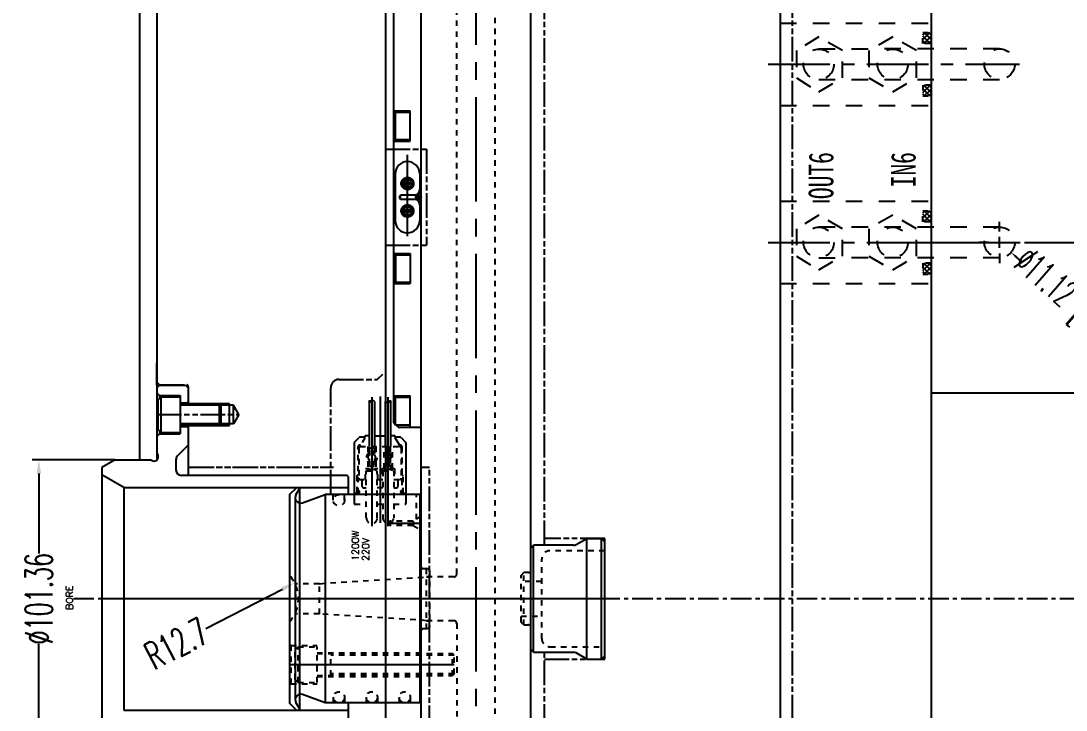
# Model space of a CAD drawing. Extents: x 14103 to 19353, y -3233 to 932.
# Drawn here: x 15428.2 to 15809.7, y 123.5 to 374.9 of the extents above; entities that cross this region are included whole.
import ezdxf

# ---------------------------------------------------------------- set-up
doc = ezdxf.new("R2010")
doc.units = 0
doc.header["$LTSCALE"] = 20
doc.header["$MEASUREMENT"] = 0
for name, pattern in [('CENTER', [0.6, 0.375, -0.075, 0.075, -0.075]), ('CENTER2', [28.575, 19.05, -3.175, 3.175, -3.175]), ('CENTERLINE', [30, 24, -1.5, 3, -1.5]), ('HIDDEN', [0.2, 0.1, -0.1]), ('PHANTOM', [0.8, 0.45, -0.05, 0.1, -0.05, 0.1, -0.05]), ('SHORT_DASH', [3, 1.5, -1.5])]:
    doc.linetypes.add(name, pattern=pattern)
doc.layers.get('DEFPOINTS').update_dxf_attribs({"linetype": 'CONTINUOUS'})
for name, color, linetype in [('1', 7, 'CONTINUOUS'), ('4', 7, 'CONTINUOUS'), ('5', 7, 'CONTINUOUS'), ('7', 7, 'CONTINUOUS'), ('CENTER', 1, 'CENTER'), ('CONTINUOUS', 7, 'CONTINUOUS'), ('HOLD DOWN', 7, 'CONTINUOUS'), ('WATER', 9, 'HIDDEN')]:
    doc.layers.add(name, color=color, linetype=linetype)
doc.styles.add('lxy1', font='txt.shx', dxfattribs={"width": 0.5, "bigfont": 'bigfont.shx'})
doc.styles.add('lxy2', font='txt.shx', dxfattribs={"width": 0.6})
doc.styles.add('LXY4', font='simplex.shx', dxfattribs={"width": 0.7, "height": 6})
doc.styles.get("Standard").update_dxf_attribs({"font": 'txt.shx', "width": 0.5, "bigfont": 'hztxt.shx'})
doc.dimstyles.new('10', dxfattribs={"dimtxt": 10, "dimasz": 5, "dimexe": 2.5, "dimexo": 0, "dimgap": 1, "dimtad": 0, "dimdsep": 46, "dimtxsty": 'lxy2', "dimcen": -3, "dimclrd": 113, "dimclre": 113, "dimclrt": 3, "dimazin": 2, "dimtfac": 1, "dimtofl": 0, "dimtmove": 0, "dimatfit": 3, "dimfxl": 1, "dimtolj": 1, "dimtzin": 0, "dimarcsym": 0})
doc.dimstyles.new('MOULD', dxfattribs={"dimtxt": 10, "dimasz": 2.5, "dimexe": 2.5, "dimexo": 0, "dimgap": 0, "dimtad": 0, "dimdsep": 46, "dimtxsty": 'lxy1', "dimcen": -2, "dimclrd": 85, "dimclre": 85, "dimclrt": 3, "dimazin": 2, "dimtfac": 1, "dimtofl": 0, "dimtmove": 0, "dimatfit": 3, "dimfxl": 1, "dimtolj": 1, "dimtzin": 0, "dimarcsym": 0})

# ---------------------------------------------------------------- blocks, each defined once
blk = doc.blocks.new('*D196')
at = {"layer": '1', "color": 113, "linetype": 'Continuous', "lineweight": -2}
for p, q in [((15462.55, 214.77), (15432.26, 214.77)), ((15434.76, 209.77), (15434.76, 180.59)), ((15434.76, 118.41), (15434.76, 147.59)), ((15462.55, 113.41), (15432.26, 113.41))]:
    blk.add_line(p, q, dxfattribs=at)
at = {"layer": '1', "color": 113, "linetype": 'Continuous'}
for points in [[(15433.93, 209.77), (15435.59, 209.77), (15434.76, 214.77)], [(15433.93, 118.41), (15435.59, 118.41), (15434.76, 113.41)]]:
    blk.add_solid(points, dxfattribs=at)
at = {"layer": 'DEFPOINTS', "color": 0, "linetype": 'Continuous'}
for p in [(15462.55, 214.77), (15434.76, 113.41), (15462.55, 113.41)]:
    blk.add_point(p, dxfattribs=at)
at = {"layer": '1', "color": 3, "linetype": 'Continuous', "insert": (15434.76, 164.09), "char_height": 10, "attachment_point": 5, "rotation": 90, "style": 'lxy2'}
blk.add_mtext('\\A1;%%c101.36', dxfattribs=at)
blk = doc.blocks.new('*U59', base_point=(1418.221, 607.82164))
at = {"layer": '5', "color": 2, "linetype": 'Continuous'}
blk.add_arc((1418.221, 607.82164), 0.475, 179.99996, 359.99998, dxfattribs=at)
blk = doc.blocks.new('*U60')
at = {"layer": '5', "color": 2, "linetype": 'Continuous'}
blk.add_circle((0, 0), 1, dxfattribs=at)
blk = doc.blocks.new('*U61', base_point=(1418.221, 602.77162))
at = {"layer": '5', "color": 2, "linetype": 'Continuous'}
blk.add_arc((1418.221, 602.77162), 0.475, 359.99996, 179.99998, dxfattribs=at)
blk = doc.blocks.new('*U62')
at = {"layer": '5', "color": 2, "linetype": 'Continuous'}
blk.add_circle((0, 0), 1, dxfattribs=at)
blk = doc.blocks.new('*U56')
at = {"layer": '7', "color": 2, "linetype": 'Continuous'}
for s, p in [('1200W', (0, 0)), ('220V', (0, -3.75))]:
    blk.add_text(s, height=2.5, dxfattribs=at).set_placement(p)
blk = doc.blocks.new('*D205')
at = {"layer": '1', "color": 113, "linetype": 'Continuous', "lineweight": -2}
blk.add_line((15495.68, 153.24), (15523.62, 167.61), dxfattribs=at)
at = {"layer": '1', "color": 113, "linetype": 'Continuous'}
blk.add_solid([(15523.24, 168.35), (15524, 166.87), (15528.07, 169.9)], dxfattribs=at)
at = {"layer": 'DEFPOINTS', "color": 0, "linetype": 'Continuous'}
for p in [(15528.07, 169.9), (15516.77, 164.09)]:
    blk.add_point(p, dxfattribs=at)
at = {"layer": '1', "color": 3, "linetype": 'Continuous', "insert": (15485.01, 147.75), "char_height": 10, "attachment_point": 5, "rotation": 27.2215, "style": 'lxy2'}
blk.add_mtext('\\A1;R12.7', dxfattribs=at)
blk = doc.blocks.new('*D271')
at = {"layer": 'DEFPOINTS', "color": 0, "linetype": 'ByBlock'}
for p in [(15781.2, 297.74), (15789.59, 290.44)]:
    blk.add_point(p, dxfattribs=at)
at = {"layer": 'WATER', "color": 85, "linetype": 'ByBlock', "lineweight": -2}
for p, q in [((15785.4, 298.09), (15785.4, 301.65)), ((15781.4, 294.09), (15777.84, 294.09)), ((15783.4, 294.09), (15787.4, 294.09)), ((15785.4, 292.09), (15785.4, 296.09)), ((15789.4, 294.09), (15792.96, 294.09)), ((15785.4, 290.09), (15785.4, 286.53)), ((15793.37, 287.16), (15791.48, 288.8))]:
    blk.add_line(p, q, dxfattribs=at)
at = {"layer": 'WATER', "color": 85, "linetype": 'ByBlock'}
blk.add_solid([(15791.75, 289.12), (15791.21, 288.49), (15789.59, 290.44)], dxfattribs=at)
at = {"layer": 'WATER', "color": 3, "linetype": 'ByBlock', "insert": (15812.43, 270.61), "char_height": 10, "attachment_point": 5, "rotation": 319.019, "style": 'lxy1'}
blk.add_mtext('\\A1;∅11.12 [∅0.44]', dxfattribs=at)

msp = doc.modelspace()

# ---------------------------------------------------------------- hatches: boundary and pattern name
at = {"layer": 'WATER'}
h = msp.add_hatch(dxfattribs=at)
h.set_pattern_fill('ANSI37', color=256, scale=10, style=0)
h.set_pattern_definition([(135, (16914.1352, 87.6502), (0.8838835, 0.8838835), []), (45, (16914.1352, 87.6502), (0.8838835, -0.8838835), [])])
h.paths.add_polyline_path([(15757.395, 370.65), (15760.395, 370.65), (15760.395, 366.65), (15757.395, 366.65)])
h = msp.add_hatch(dxfattribs=at)
h.set_pattern_fill('ANSI37', color=256, scale=10, style=0)
h.set_pattern_definition([(225, (16914.1352, 630.5302), (0.8838835, -0.8838835), []), (315, (16914.1352, 630.5302), (0.8838835, 0.8838835), [])])
h.paths.add_polyline_path([(15757.395, 347.53), (15760.395, 347.53), (15760.395, 351.53), (15757.395, 351.53)])
h = msp.add_hatch(dxfattribs=at)
h.set_pattern_fill('ANSI37', color=256, scale=10, style=0)
h.set_pattern_definition([(135, (16914.1352, 22.6502), (0.8838835, 0.8838835), []), (45, (16914.1352, 22.6502), (0.8838835, -0.8838835), [])])
h.paths.add_polyline_path([(15757.395, 305.65), (15760.395, 305.65), (15760.395, 301.65), (15757.395, 301.65)])
h = msp.add_hatch(dxfattribs=at)
h.set_pattern_fill('ANSI37', color=256, scale=10, style=0)
h.set_pattern_definition([(225, (16914.1352, 565.5302), (0.8838835, -0.8838835), []), (315, (16914.1352, 565.5302), (0.8838835, 0.8838835), [])])
h.paths.add_polyline_path([(15757.395, 282.53), (15760.395, 282.53), (15760.395, 286.53), (15757.395, 286.53)])

# ---------------------------------------------------------------- linework, layer by layer
at = {"layer": '1', "color": 1, "linetype": 'PHANTOM'}
for p, q in [((15619.275, 183.59), (15619.276, 499.59)), ((15709.676, 433.09), (15709.676, -104.91)), ((15561.275, 328.09), (15576.275, 328.09)), ((15576.275, 328.09), (15576.275, 293.09)), ((15561.275, 293.09), (15576.275, 293.09)), ((15477.776, 242.04), (15477.776, 250.184)), ((15558.275, 244.09), (15560.275, 246.09)), ((15478.775, 242.09), (15477.776, 243.09)), ((15478.776, 242.09), (15488.776, 242.09)), ((15489.276, 241.59), (15489.276, 241.04)), ((15541.275, 202.09), (15541.275, 241.09)), ((15544.275, 244.09), (15558.275, 244.09)), ((15489.476, 212.09), (15542.275, 212.09)), ((15489.775, 212.09), (15541.275, 212.09)), ((15574.295, 212.09), (15577.295, 212.09)), ((15577.295, 116.09), (15577.295, 212.09)), ((15641.275, 186.09), (15619.275, 186.09)), ((15641.275, 142.09), (15641.275, 186.09)), ((15619.276, -171.41), (15619.275, 144.59)), ((15619.275, 142.09), (15641.275, 142.09))]:
    msp.add_line(p, q, dxfattribs=at)
at = {"layer": '1', "color": 2, "linetype": 'Continuous'}
for p, q in [((15574.275, -165.41), (15574.275, 493.59)), ((15614.275, -165.41), (15614.275, 493.59)), ((15564.275, 228.29), (15564.275, 392.89)), ((15564.275, 342.09), (15570.275, 342.09)), ((15564.275, 340.89), (15564.975, 341.59)), ((15564.275, 332.29), (15564.275, 340.89)), ((15564.976, 331.59), (15564.976, 341.59)), ((15564.976, 341.59), (15570.275, 341.59)), ((15570.275, 331.09), (15570.275, 342.09)), ((15564.275, 332.29), (15564.976, 331.59)), ((15564.275, 331.09), (15570.275, 331.09)), ((15564.976, 331.59), (15570.275, 331.59)), ((15566.65, 315.59), (15571.91, 315.59)), ((15572.598, 310.399), (15573.185, 309.813)), ((15572.695, 311.01), (15573.796, 309.909)), ((15573.079, 311.333), (15574.118, 310.294)), ((15566.65, 305.59), (15571.91, 305.59)), ((15564.275, 290.09), (15570.275, 290.09)), ((15570.275, 290.09), (15570.275, 279.09)), ((15564.275, 288.89), (15564.976, 289.59)), ((15564.275, 288.89), (15564.275, 280.29)), ((15564.976, 289.59), (15564.976, 279.59)), ((15564.976, 289.59), (15570.275, 289.59)), ((15564.275, 280.29), (15564.975, 279.59)), ((15564.275, 279.09), (15570.275, 279.09)), ((15564.976, 279.59), (15570.275, 279.59)), ((15477.776, 241.04), (15478.776, 242.04)), ((15477.776, 241.04), (15477.776, 214.667)), ((15478.776, 242.04), (15488.276, 242.04)), ((15488.276, 242.04), (15489.276, 241.04)), ((15489.276, 241.04), (15489.276, 235.264)), ((15478.776, 238.264), (15477.776, 239.264)), ((15478.276, 236.664), (15479.376, 237.764)), ((15478.276, 225.864), (15478.276, 236.664)), ((15478.776, 238.264), (15478.776, 237.164)), ((15478.776, 238.264), (15486.276, 238.264)), ((15479.376, 237.764), (15486.276, 237.764)), ((15479.376, 224.764), (15479.376, 237.764)), ((15486.276, 238.264), (15486.276, 224.264)), ((15564.275, 238.09), (15570.275, 238.09)), ((15564.275, 236.89), (15564.975, 237.59)), ((15564.275, 228.29), (15564.275, 236.89)), ((15564.976, 237.59), (15570.275, 237.59)), ((15564.976, 227.59), (15564.976, 237.59)), ((15570.275, 226.59), (15570.275, 238.09)), ((15486.776, 235.614), (15486.276, 236.114)), ((15505.815, 234.664), (15486.276, 234.664)), ((15486.776, 235.614), (15488.776, 235.614)), ((15486.776, 235.614), (15486.776, 235.264)), ((15504.276, 235.264), (15486.776, 235.264)), ((15488.776, 235.614), (15489.276, 236.114)), ((15488.776, 235.614), (15488.776, 235.264)), ((15501.275, 234.664), (15500.675, 235.264)), ((15500.676, 227.264), (15500.676, 235.264)), ((15501.276, 227.864), (15501.276, 234.664)), ((15504.276, 227.264), (15504.276, 235.264)), ((15505.791, 227.864), (15505.791, 234.664)), ((15507.755, 231.264), (15505.792, 234.664)), ((15507.754, 231.264), (15505.791, 227.864)), ((15478.276, 225.864), (15479.376, 224.764)), ((15478.776, 225.365), (15478.776, 224.264)), ((15505.815, 227.864), (15486.276, 227.864)), ((15486.276, 226.414), (15486.776, 226.914)), ((15486.776, 227.264), (15486.776, 226.914)), ((15486.776, 227.264), (15490.776, 227.264)), ((15486.776, 226.914), (15488.776, 226.914)), ((15488.776, 227.264), (15488.776, 226.914)), ((15488.776, 226.914), (15489.276, 226.414)), ((15489.276, 227.264), (15489.276, 209.09)), ((15490.799, 227.264), (15504.299, 227.264)), ((15501.276, 227.864), (15500.676, 227.264)), ((15564.275, 228.29), (15564.976, 227.59)), ((15564.976, 227.59), (15570.275, 227.59)), ((15574.275, 226.59), (15566.371, 226.59)), ((15478.776, 224.264), (15477.776, 223.264)), ((15478.776, 224.264), (15486.276, 224.264)), ((15479.376, 224.764), (15486.276, 224.764)), ((15489.276, 220.09), (15485.362, 216.176)), ((15561.526, 219.475), (15563.026, 217.975)), ((15561.526, 218.577), (15563.026, 217.077)), ((15561.526, 217.679), (15563.026, 216.179)), ((15562.308, 219.59), (15563.026, 218.873)), ((15462.55, 214.77), (15457.775, 212.014)), ((15462.55, 214.77), (15475.66, 214.77)), ((15484.776, 214.762), (15484.776, 211.09)), ((15561.526, 216.781), (15563.026, 215.281)), ((15561.526, 215.883), (15563.026, 214.383)), ((15561.526, 214.985), (15563.026, 213.485)), ((15561.526, 214.086), (15563.026, 212.586)), ((15457.775, 212.014), (15457.775, 116.167)), ((15561.526, 213.188), (15562.374, 212.34)), ((15465.776, 204.715), (15457.776, 209.334)), ((15547.275, 209.09), (15486.776, 209.09)), ((15547.775, 208.59), (15547.275, 209.09)), ((15547.775, 202.09), (15547.775, 208.59)), ((15465.776, 204.715), (15465.775, 123.465)), ((15465.776, 204.715), (15547.775, 204.715)), ((15526.275, 202.09), (15528.776, 204.59)), ((15528.594, 201.962), (15530.026, 204.441)), ((15530.025, 204.44), (15529.875, 204.59)), ((15530.026, 123.741), (15530.026, 204.44)), ((15526.275, 202.09), (15526.275, 125.99)), ((15528.326, 200.962), (15528.327, 127.219)), ((15531.011, 199.082), (15539.276, 202.09)), ((15539.276, 202.09), (15539.276, 126.091)), ((15573.775, 202.09), (15573.775, 126.09)), ((15614.275, 182.591), (15615.275, 183.591)), ((15615.275, 144.59), (15615.275, 183.59)), ((15629.938, 183.59), (15615.275, 183.59)), ((15630.906, 183.857), (15634.775, 186.09)), ((15634.775, 186.09), (15640.075, 186.09)), ((15634.775, 142.09), (15634.775, 186.09)), ((15640.075, 186.09), (15641.275, 184.89)), ((15640.075, 142.09), (15640.075, 186.09)), ((15641.275, 143.291), (15641.275, 184.89)), ((15615.275, 144.591), (15614.275, 145.591)), ((15615.275, 144.59), (15629.938, 144.59)), ((15634.775, 142.09), (15630.906, 144.324)), ((15634.775, 142.09), (15640.075, 142.09)), ((15641.275, 143.291), (15640.075, 142.09)), ((15528.676, 123.59), (15526.276, 125.99)), ((15530.026, 123.741), (15528.595, 126.219)), ((15539.276, 126.091), (15530.998, 129.104)), ((15547.775, 119.541), (15547.775, 126.09)), ((15465.776, 123.466), (15547.775, 123.466)), ((15529.876, 123.59), (15530.026, 123.74))]:
    msp.add_line(p, q, dxfattribs=at)
at = {"layer": '1', "color": 1, "linetype": 'CENTER2', "ltscale": 0.1}
msp.add_line((15594.276, 461.409), (15594.276, -125.91), dxfattribs=at)
at = {"layer": '1', "color": 2, "linetype": 'HIDDEN'}
for p, q in [((15587.275, 173.09), (15587.275, 454.09)), ((15601.275, -125.91), (15601.275, 454.09)), ((15553.709, 222.84), (15552.092, 220.04)), ((15551.275, 202.59), (15551.275, 219.59)), ((15551.525, 219.09), (15551.525, 208.09)), ((15552.121, 220.09), (15551.775, 220.09)), ((15552.025, 219.59), (15566.525, 219.59)), ((15554.775, 219.59), (15554.775, 216.913)), ((15555.275, 219.09), (15555.275, 211.121)), ((15557.275, 219.09), (15555.275, 219.09)), ((15555.525, 212.34), (15555.525, 219.59)), ((15557.025, 212.34), (15557.025, 219.59)), ((15557.275, 219.09), (15557.275, 211.121)), ((15557.775, 219.59), (15557.775, 216.913)), ((15560.775, 211.59), (15560.775, 219.59)), ((15561.526, 219.09), (15561.275, 219.09)), ((15561.526, 219.59), (15561.526, 212.34)), ((15563.026, 219.59), (15563.026, 212.34)), ((15563.275, 219.09), (15563.026, 219.09)), ((15563.275, 211.121), (15563.275, 219.09)), ((15563.775, 211.59), (15563.775, 219.59)), ((15566.775, 220.09), (15566.43, 220.09)), ((15567.025, 219.09), (15567.025, 208.09)), ((15567.275, 219.59), (15567.275, 202.59)), ((15554.775, 214.267), (15554.775, 211.59)), ((15557.775, 214.267), (15557.775, 211.59)), ((15554.025, 207.59), (15554.025, 211.59)), ((15554.025, 211.59), (15555.275, 211.59)), ((15554.275, 210.79), (15558.275, 210.79)), ((15554.275, 193.59), (15554.275, 210.79)), ((15557.025, 212.34), (15555.525, 212.34)), ((15557.025, 211.197), (15555.525, 211.197)), ((15557.275, 211.59), (15558.525, 211.59)), ((15558.275, 193.59), (15558.275, 210.79)), ((15558.525, 207.59), (15558.525, 211.59)), ((15560.025, 211.59), (15560.025, 207.59)), ((15560.025, 211.59), (15561.275, 211.59)), ((15560.275, 210.79), (15564.275, 210.79)), ((15560.275, 210.79), (15560.275, 193.59)), ((15563.025, 211.197), (15561.525, 211.197)), ((15563.026, 212.34), (15561.526, 212.34)), ((15563.275, 211.59), (15564.525, 211.59)), ((15564.275, 210.79), (15564.275, 193.59)), ((15564.525, 211.59), (15564.525, 207.59)), ((15550.775, 208.966), (15551.275, 209.466)), ((15550.775, 208.966), (15550.775, 202.59)), ((15551.526, 207.591), (15550.776, 206.84)), ((15551.525, 207.59), (15554.275, 207.59)), ((15552.4, 207.591), (15552.775, 207.216)), ((15552.775, 205.09), (15552.775, 207.215)), ((15558.275, 207.59), (15560.276, 207.59)), ((15564.275, 207.59), (15567.025, 207.59)), ((15565.775, 207.215), (15566.15, 207.59)), ((15565.775, 207.215), (15565.775, 205.09)), ((15567.775, 206.84), (15567.025, 207.59)), ((15567.275, 209.466), (15567.775, 208.966)), ((15567.775, 202.59), (15567.775, 208.966)), ((15549.775, 202.59), (15549.775, 198.89)), ((15551.525, 203.523), (15550.775, 203.956)), ((15553.275, 204.59), (15554.275, 204.59)), ((15560.276, 204.59), (15558.275, 204.59)), ((15564.275, 204.59), (15565.275, 204.59)), ((15567.776, 203.956), (15567.025, 203.523)), ((15568.775, 198.89), (15568.775, 202.59)), ((15549.776, 199.09), (15550.276, 198.59)), ((15550.076, 198.59), (15554.275, 198.59)), ((15558.275, 198.59), (15560.275, 198.59)), ((15559.275, 201.896), (15559.275, 194.59)), ((15564.275, 198.59), (15568.475, 198.59)), ((15568.775, 199.09), (15568.275, 198.59)), ((15572.555, 193.109), (15572.555, 202.09)), ((15562.255, 191.59), (15562.717, 192.39)), ((15562.717, 190.79), (15562.255, 191.59)), ((15562.717, 192.39), (15562.717, 190.79)), ((15571.311, 192.39), (15562.717, 192.39)), ((15571.311, 190.79), (15562.717, 190.79)), ((15574.255, 194.09), (15571.311, 192.39)), ((15571.311, 192.39), (15571.311, 190.79)), ((15571.311, 190.79), (15574.255, 189.09)), ((15641.275, 181.59), (15621.275, 181.59)), ((15618.275, 149.59), (15618.275, 178.59)), ((15537.161, 169.59), (15576.295, 172.09)), ((15586.275, 172.09), (15574.275, 172.09)), ((15574.975, 175.09), (15576.545, 175.09)), ((15576.295, 153.09), (15576.295, 175.09)), ((15576.295, 172.09), (15577.295, 172.09)), ((15577.295, 174.34), (15576.545, 175.09)), ((15577.295, 174.34), (15577.295, 153.84)), ((15610.775, 172.615), (15611.775, 173.615)), ((15610.775, 155.566), (15610.775, 172.614)), ((15613.515, 173.615), (15611.775, 173.615)), ((15611.775, 154.566), (15611.775, 173.615)), ((15528.447, 169.59), (15528.447, 158.59)), ((15537.161, 169.59), (15528.447, 169.59)), ((15537.161, 158.59), (15537.161, 169.59)), ((15618.275, 170.44), (15610.775, 170.44)), ((15537.161, 158.59), (15528.447, 158.59)), ((15576.295, 156.09), (15537.161, 158.59)), ((15610.775, 157.74), (15618.275, 157.74)), ((15586.275, 156.09), (15574.275, 156.09)), ((15576.545, 153.09), (15574.975, 153.09)), ((15576.295, 156.09), (15577.295, 156.09)), ((15577.295, 153.84), (15576.545, 153.09)), ((15587.275, 155.09), (15587.275, -125.91)), ((15611.775, 154.566), (15610.775, 155.566)), ((15611.775, 154.565), (15613.515, 154.565)), ((15526.276, 147.548), (15526.776, 147.048)), ((15526.775, 147.048), (15536.295, 147.048)), ((15526.775, 147.048), (15526.775, 133.048)), ((15528.295, 145.453), (15529.396, 146.553)), ((15528.295, 134.653), (15528.295, 145.453)), ((15529.396, 146.553), (15536.295, 146.553)), ((15529.396, 133.553), (15529.396, 146.553)), ((15536.295, 133.553), (15536.295, 146.553)), ((15621.275, 146.59), (15641.275, 146.59)), ((15536.295, 144.403), (15574.275, 144.403)), ((15536.295, 144.053), (15585.695, 144.053)), ((15541.295, 136.053), (15541.295, 144.053)), ((15586.295, 143.453), (15541.295, 143.453)), ((15585.695, 136.053), (15585.695, 144.053)), ((15586.295, 143.453), (15585.695, 144.053)), ((15586.295, 136.653), (15586.295, 143.453)), ((15528.296, 134.653), (15529.396, 133.553)), ((15529.396, 133.553), (15536.295, 133.553)), ((15536.295, 136.053), (15585.695, 136.053)), ((15536.295, 135.703), (15574.275, 135.703)), ((15586.295, 136.653), (15541.295, 136.653)), ((15586.295, 136.653), (15585.695, 136.053)), ((15526.276, 132.548), (15526.776, 133.048)), ((15526.775, 133.048), (15536.295, 133.048)), ((15542.225, 128.14), (15542.225, 126.09)), ((15546.325, 128.14), (15546.325, 126.09)), ((15554.225, 128.14), (15554.225, 126.09)), ((15558.325, 128.14), (15558.325, 126.09)), ((15566.225, 128.14), (15566.225, 126.09)), ((15570.325, 128.14), (15570.325, 126.09))]:
    msp.add_line(p, q, dxfattribs=at)
at = {"layer": '1', "color": 2, "linetype": 'CENTERLINE'}
for p, q in [((15569.275, 296.338), (15569.275, 325.998)), ((15574.255, 191.59), (15562.255, 191.59)), ((15577.295, 164.09), (15457.775, 164.09)), ((15526.275, 140.053), (15586.295, 140.053))]:
    msp.add_line(p, q, dxfattribs=at)
at = {"layer": '1', "color": 3, "linetype": 'Continuous'}
for p, q in [((15564.775, 319.09), (15564.775, 302.09)), ((15573.775, 319.09), (15573.775, 313.462)), ((15573.375, 311.39), (15572.63, 311.39)), ((15573.375, 309.79), (15572.63, 309.79)), ((15573.775, 307.718), (15573.775, 302.09))]:
    msp.add_line(p, q, dxfattribs=at)
at = {"layer": '1', "color": 2, "linetype": 'SHORT_DASH'}
for p, q in [((15566.275, 310.59), (15566.737, 311.39)), ((15566.275, 310.59), (15566.737, 309.79)), ((15566.737, 309.79), (15566.737, 311.39)), ((15572.63, 311.39), (15566.737, 311.39)), ((15572.63, 309.79), (15566.737, 309.79)), ((15572.887, 311.538), (15572.63, 311.39)), ((15572.63, 309.79), (15572.63, 311.39)), ((15572.887, 309.642), (15572.63, 309.79))]:
    msp.add_line(p, q, dxfattribs=at)
at = {"layer": '1', "color": 1, "linetype": 'Continuous'}
for p, q in [((15574.175, 312.19), (15574.275, 312.19)), ((15574.175, 308.99), (15574.275, 308.99))]:
    msp.add_line(p, q, dxfattribs=at)
at = {"layer": '1', "color": 2, "linetype": 'PHANTOM'}
msp.add_line((15477.776, 231.264), (15507.754, 231.264), dxfattribs=at)
at = {"layer": '1', "color": 4, "linetype": 'CENTERLINE'}
msp.add_line((15644.337, 164.09), (15468.564, 164.09), dxfattribs=at)
at = {"layer": '1', "color": 3, "linetype": 'SHORT_DASH'}
for centre in [(15569.275, 315.59), (15569.275, 305.59)]:
    msp.add_circle(centre, 2.25, dxfattribs=at)
at = {"layer": '1', "color": 2, "linetype": 'SHORT_DASH'}
for centre in [(15569.275, 315.59), (15569.275, 305.59)]:
    msp.add_circle(centre, 2, dxfattribs=at)
at = {"layer": '1', "color": 2, "linetype": 'Continuous'}
for centre, radius in [((15569.275, 315.59), 1.5), ((15569.275, 315.59), 0.75), ((15569.275, 305.59), 1.5), ((15569.275, 305.59), 0.75)]:
    msp.add_circle(centre, radius, dxfattribs=at)
at = {"layer": '1', "color": 3, "linetype": 'Continuous'}
msp.add_circle((15573.375, 310.59), 0.8, dxfattribs=at)
at = {"layer": '1', "color": 40, "linetype": 'HIDDEN'}
for centre in [(15544.275, 200.04), (15544.275, 128.14), (15556.275, 128.14), (15568.275, 128.14)]:
    msp.add_circle(centre, 2.05, dxfattribs=at)
at = {"layer": '1', "color": 3, "linetype": 'Continuous'}
for centre, radius, start, end in [((15569.275, 319.09), 4.5, 0, 180), ((15571.775, 313.462), 2, 304.8499, 0), ((15573.775, 310.59), 1.5, 124.8499, 235.1501), ((15571.775, 307.718), 2, 0, 55.1501), ((15569.275, 302.09), 4.5, 180, 0)]:
    msp.add_arc(centre, radius, start, end, dxfattribs=at)
at = {"layer": '1', "color": 1, "linetype": 'Continuous'}
msp.add_arc((15574.175, 310.59), 1.6, 90, 270, dxfattribs=at)
at = {"layer": '1', "color": 1, "linetype": 'PHANTOM'}
for centre, radius, start, end in [((15488.776, 241.59), 0.5, 359.9998, 89.99975), ((15544.275, 241.09), 3, 90, 180)]:
    msp.add_arc(centre, radius, start, end, dxfattribs=at)
at = {"layer": '1', "color": 2, "linetype": 'Continuous'}
for centre, radius, start, end in [((15486.776, 235.764), 0.5, 179.99965, 269.99964), ((15486.776, 226.764), 0.5, 89.99969, 179.99965), ((15569.275, 230.34), 5, 213.36701, 223.43254), ((15566.371, 227.59), 1, 223.43254, 270), ((15476.775, 215.9), 1.588, 225.38242, 50.95623), ((15486.776, 214.762), 2, 135, 180), ((15486.776, 211.09), 2, 180, 269.99979), ((15530.326, 200.962), 2, 149.9948, 290.0022), ((15629.912, 185.579), 1.989, 270, 300.0008), ((15586.275, 155.09), 1, 0, 90), ((15629.912, 142.602), 1.989, 59.999, 89.9998), ((15530.327, 127.219), 2, 69.59728, 209.99998)]:
    msp.add_arc(centre, radius, start, end, dxfattribs=at)
at = {"layer": '1', "color": 2, "linetype": 'HIDDEN'}
for centre, radius, start, end in [((15551.775, 219.59), 0.5, 90, 180), ((15552.025, 219.09), 0.5, 90, 180), ((15552.352, 219.89), 0.3, 150.00068, 269.99855), ((15566.199, 219.89), 0.3, 270.00145, 29.99932), ((15566.525, 219.09), 0.5, 0, 90), ((15566.775, 219.59), 0.5, 0, 90), ((15556.275, 215.59), 2, 119.99998, 240), ((15556.275, 215.59), 1.4, 135.58472, 224.41529), ((15556.275, 215.59), 2, 300, 60.00002), ((15556.275, 215.59), 1.4, 315.58471, 44.41528), ((15556.275, 208.292), 3, 104.47752, 123.62557), ((15556.275, 208.292), 3, 56.37443, 75.52248), ((15562.275, 208.292), 3, 104.47752, 123.62557), ((15562.275, 208.292), 3, 56.37443, 75.52248), ((15552.025, 208.09), 0.5, 180.00002, 270), ((15566.525, 208.09), 0.5, 270, 359.99998), ((15551.275, 203.09), 0.5, 270, 59.99608), ((15553.275, 205.09), 0.5, 180, 270), ((15565.275, 205.09), 0.5, 270, 0), ((15567.276, 203.09), 0.5, 120.00336, 270.00067), ((15550.076, 198.89), 0.3, 180.00002, 270), ((15568.475, 198.89), 0.3, 270, 359.99998), ((15556.275, 193.59), 2, 180, 0), ((15562.275, 193.59), 2, 180, 0), ((15621.275, 178.59), 3, 90, 180), ((15574.975, 175.79), 0.7, 180, 270), ((15516.773, 164.09), 12.7, 318.43518, 41.56482), ((15586.275, 173.09), 1, 270, 0), ((15613.515, 174.375), 0.76, 270, 0), ((15574.975, 152.39), 0.7, 90, 180), ((15586.275, 155.09), 1, 0, 90), ((15613.515, 153.806), 0.76, 0, 90), ((15621.275, 149.59), 3, 180, 270)]:
    msp.add_arc(centre, radius, start, end, dxfattribs=at)
at = {"layer": '1', "color": 150, "linetype": 'Continuous'}
msp.add_point((15574.275, 310.59), dxfattribs=at)
at = {"layer": '1', "color": 6, "linetype": 'Continuous'}
for p in [(15457.775, 164.09), (15574.275, 164.09), (15614.275, 164.09)]:
    msp.add_point(p, dxfattribs=at)
at = {"layer": '4', "color": 2, "linetype": 'Continuous'}
for p, q in [((15542.225, 200.04), (15542.225, 202.09)), ((15546.325, 200.04), (15546.325, 202.09))]:
    msp.add_line(p, q, dxfattribs=at)
at = {"layer": '5', "color": 2, "linetype": 'CENTERLINE'}
for p, q in [((15556.275, 237.696), (15556.275, 190.553)), ((15559.275, 237.915), (15559.275, 191.756)), ((15562.275, 190.553), (15562.275, 237.696))]:
    msp.add_line(p, q, dxfattribs=at)
at = {"layer": '5', "color": 2, "linetype": 'Continuous'}
for p, q in [((15555.325, 236.077), (15555.325, 219.59)), ((15557.225, 236.077), (15557.225, 219.59)), ((15561.326, 219.59), (15561.326, 236.077)), ((15563.226, 219.59), (15563.226, 236.077)), ((15550.068, 221.383), (15551.483, 222.797)), ((15553.775, 223.09), (15552.19, 223.09)), ((15553.775, 223.09), (15553.775, 223.29)), ((15555.325, 223.59), (15554.075, 223.59)), ((15557.225, 223.59), (15561.326, 223.59)), ((15564.475, 223.59), (15563.226, 223.59)), ((15564.775, 223.29), (15564.775, 223.09)), ((15566.361, 223.09), (15564.775, 223.09)), ((15566.459, 220.04), (15564.842, 222.84)), ((15567.068, 222.797), (15568.483, 221.383)), ((15549.775, 220.676), (15549.775, 202.59)), ((15568.775, 202.59), (15568.775, 220.676)), ((15549.775, 202.59), (15551.275, 202.59)), ((15567.276, 202.59), (15568.775, 202.59)), ((15573.775, 202.09), (15539.276, 202.09)), ((15549.775, 202.09), (15549.775, 198.89)), ((15568.775, 198.89), (15568.775, 202.09)), ((15573.775, 202.09), (15574.275, 201.59)), ((15574.275, 126.59), (15574.275, 201.59)), ((15573.775, 126.09), (15539.278, 126.09)), ((15573.775, 126.09), (15574.275, 126.59))]:
    msp.add_line(p, q, dxfattribs=at)
for centre, radius, start, end in [((15550.775, 220.676), 1, 134.99996, 180), ((15552.19, 222.09), 1, 90, 134.99996), ((15553.275, 223.09), 0.5, 329.99993, 0), ((15554.075, 223.29), 0.3, 90, 180), ((15564.475, 223.29), 0.3, 0, 90), ((15565.275, 223.09), 0.5, 180, 210.00007), ((15566.361, 222.09), 1, 45.00004, 90), ((15567.775, 220.676), 1, 0, 45.00004)]:
    msp.add_arc(centre, radius, start, end, dxfattribs=at)
at = {"layer": 'CENTER'}
msp.add_line((16498.854, 164.09), (15446.769, 164.09), dxfattribs=at)
at = {"layer": 'CONTINUOUS'}
for p, q in [((15471.425, 864.09), (15471.425, 214.76)), ((15477.775, 864.09), (15477.775, 214.76)), ((15561.275, 444.09), (15561.275, -116.085)), ((15705.276, 432.915), (15705.276, -105.085)), ((15760.395, 432.915), (15760.395, -104.91))]:
    msp.add_line(p, q, dxfattribs=at)
at = {"layer": 'HOLD DOWN', "color": 0, "linetype": 'ByBlock'}
msp.add_line((15894.351, 239.09), (15760.395, 239.09), dxfattribs=at)
at = {"layer": 'WATER', "linetype": 'HIDDEN', "ltscale": 3}
for p, q in [((15705.276, 374.09), (15760.395, 374.09)), ((15785.395, 364.713), (15719.389, 364.65)), ((15719.395, 353.53), (15785.395, 353.593)), ((15705.276, 344.09), (15760.395, 344.09)), ((15705.276, 309.09), (15760.395, 309.09)), ((15785.395, 299.713), (15719.389, 299.65)), ((15719.395, 288.53), (15785.395, 288.593)), ((15705.276, 279.09), (15760.395, 279.09))]:
    msp.add_line(p, q, dxfattribs=at)
at = {"layer": 'WATER'}
for p, q in [((15757.395, 366.65), (15757.395, 370.65)), ((15757.395, 370.65), (15760.395, 370.65)), ((15760.395, 366.65), (15757.395, 366.65)), ((15760.395, 351.53), (15757.395, 351.53)), ((15757.395, 351.53), (15757.395, 347.53)), ((15757.395, 347.53), (15760.395, 347.53)), ((15757.395, 305.65), (15760.395, 305.65)), ((15757.395, 301.65), (15757.395, 305.65)), ((15760.395, 301.65), (15757.395, 301.65)), ((15757.395, 286.53), (15757.395, 282.53)), ((15760.395, 286.53), (15757.395, 286.53)), ((15757.395, 282.53), (15760.395, 282.53))]:
    msp.add_line(p, q, dxfattribs=at)
at = {"layer": 'WATER', "color": 1, "linetype": 'CENTER', "ltscale": 3}
for p, q in [((15700.973, 359.09), (15792.625, 359.09)), ((15700.973, 294.09), (15792.625, 294.09)), ((15758.462, 294.09), (15820.575, 294.09))]:
    msp.add_line(p, q, dxfattribs=at)
at = {"layer": 'WATER', "linetype": 'HIDDEN', "ltscale": 3}
for points in [[(15728.056, 364.09), (15719.395, 369.09), (15711.335, 364.09), (15711.335, 354.09), (15719.395, 349.09), (15728.056, 354.09)], [(15755.056, 364.09), (15746.395, 369.09), (15737.735, 364.09), (15737.735, 354.09), (15746.395, 349.09), (15755.056, 354.09)], [(15728.056, 299.09), (15719.395, 304.09), (15711.335, 299.09), (15711.335, 289.09), (15719.395, 284.09), (15728.056, 289.09)], [(15755.056, 299.09), (15746.395, 304.09), (15737.735, 299.09), (15737.735, 289.09), (15746.395, 284.09), (15755.056, 289.09)]]:
    msp.add_lwpolyline(points, close=True, dxfattribs=at)
for centre in [(15719.395, 359.09), (15746.395, 359.09), (15785.395, 359.153), (15785.395, 359.153), (15719.395, 294.09), (15746.395, 294.09), (15785.395, 294.153), (15785.395, 294.153)]:
    msp.add_circle(centre, 5.56, dxfattribs=at)

# ---------------------------------------------------------------- block references
at = {"layer": '5', "color": 2, "xscale": 0.4750000200001523, "yscale": 0.25, "zscale": 0.47500002, "rotation": 180}
for name, p in [('*U60', (15555.8, 236.077)), ('*U62', (15562.751, 236.077))]:
    msp.add_blockref(name, p, dxfattribs=at)
at = {"layer": '5', "color": 2, "yscale": 0.526315760000216, "rotation": 180}
for name, p in [('*U59', (15556.75, 236.077)), ('*U61', (15561.801, 236.077))]:
    msp.add_blockref(name, p, dxfattribs=at)
at = {"layer": '7', "rotation": 90}
msp.add_blockref('*U56', (15551.511, 177.911), dxfattribs=at)

# ---------------------------------------------------------------- texts
at = {"layer": '7', "color": 2, "linetype": 'Continuous'}
msp.add_text('BORE', height=2.5, rotation=90, dxfattribs=at).set_placement((15447.182, 160.03))
at = {"layer": 'WATER', "color": 114, "insert": (15754.891, 327.045), "char_height": 9, "width": 49.47, "attachment_point": 9, "rotation": 90, "style": 'LXY4'}
msp.add_mtext('{\\f宋体|b0|i0|c134|p2;OUT6\\P\\PIN6}', dxfattribs=at)

# ---------------------------------------------------------------- dimensions: what is measured, and where the dimension line sits
at = {"layer": '1', "color": 4, "linetype": 'Continuous'}
dim = msp.add_linear_dim(base=(15434.762, 113.41), p1=(15462.55, 214.77), p2=(15462.55, 113.41), angle=90, text='%%c<>', dimstyle='10', dxfattribs=at)
dim.commit()
dim.dimension.update_dxf_attribs({"geometry": '*D196', "text_midpoint": (15434.762, 164.09)})
at = {"layer": '1', "color": 2, "linetype": 'Continuous'}
dim = msp.add_radius_dim(center=(15516.773, 164.09), mpoint=(15528.067, 169.9), dimstyle='10', dxfattribs=at)
dim.commit()
dim.dimension.update_dxf_attribs({"geometry": '*D205', "text_midpoint": (15485.01, 147.751), "dimtype": 164})
at = {"layer": 'WATER', "linetype": 'ByBlock'}
dim = msp.add_diameter_dim_2p(p1=(15781.198, 297.737), p2=(15789.593, 290.444), dimstyle='MOULD', dxfattribs=at)
dim.commit()
dim.dimension.update_dxf_attribs({"geometry": '*D271', "text_midpoint": (15812.429, 270.606)})

doc.saveas('drawing.dxf')
